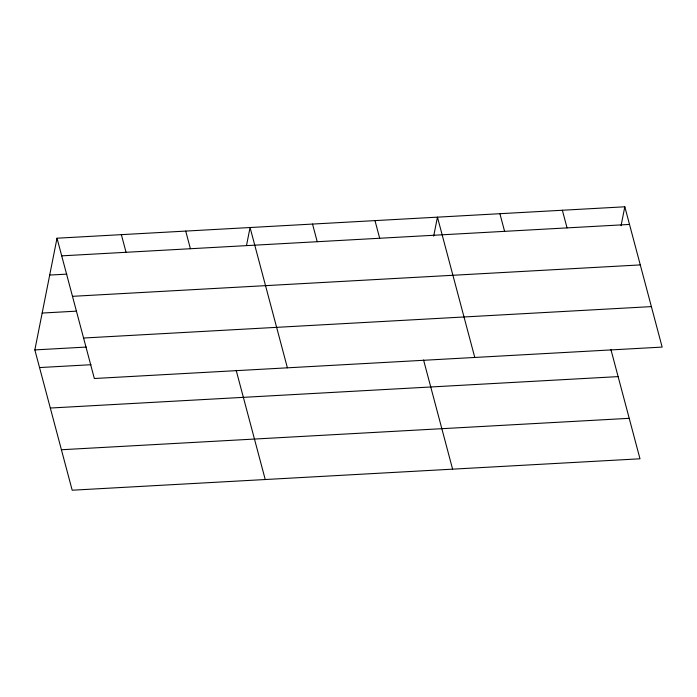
<?xml version="1.0" encoding="UTF-8"?>
<svg xmlns="http://www.w3.org/2000/svg" width="697" height="697" viewBox="0 0 697 697"><rect width="100%" height="100%" fill="white"/><g stroke="black" fill="none" stroke-linecap="round" stroke-linejoin="round"><path stroke-width="1.05" d="M610.938 349.633L639.985 458.792L72.183 490.209L34.85 349.911L57.015 238.208L624.817 206.791L662.15 347.089L94.348 378.506L57.015 238.208M246.52 245.431L250.066 227.527L287.399 367.824M433.682 236.117L437.446 217.159L474.779 357.456M621.053 225.75L624.817 206.791M61.711 255.851L629.513 224.434M49.705 275.071L66.86 274.121M72.479 296.33L640.282 264.912M42.168 313.049L76.487 311.15M83.579 338.028L651.381 306.61M34.85 349.911L86.332 347.062M39.546 367.563L91.028 364.714M50.315 408.033L618.117 376.615M61.414 449.739L629.217 418.322M562.357 210.241L567.053 227.893M499.906 213.7L504.602 231.352M423.567 360L452.606 469.159M374.986 220.609L379.682 238.261M312.526 224.068L317.222 241.72M236.187 370.368L265.235 479.527M185.716 231.082L190.412 248.733M121.365 234.645L126.061 252.297"/></g></svg>
